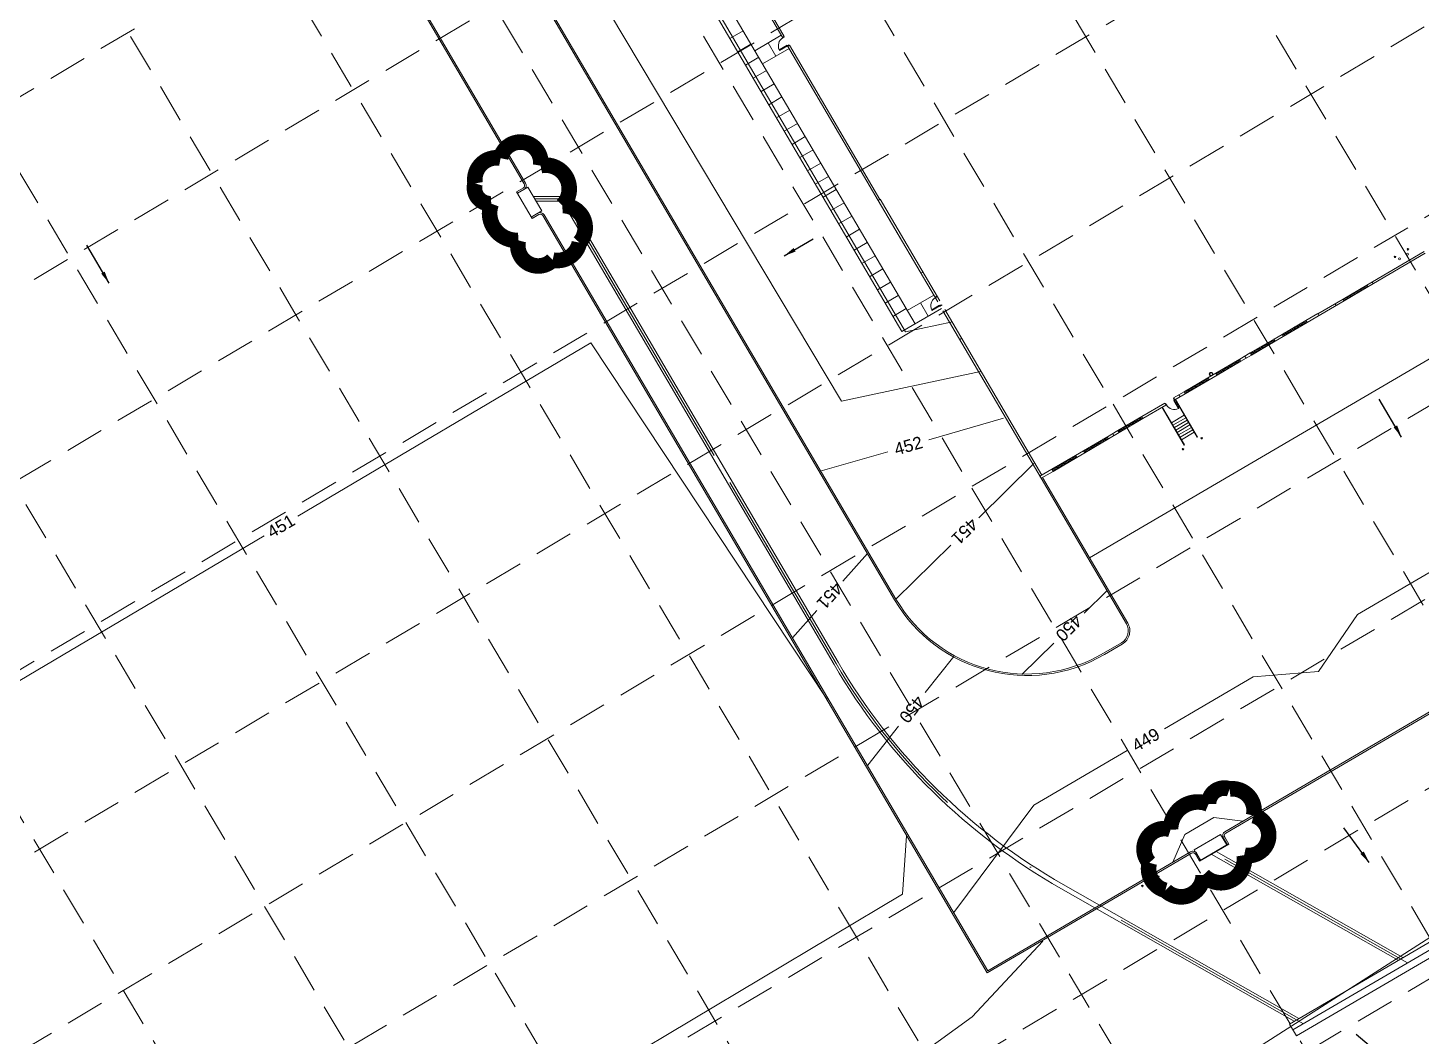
# Model space of a CAD drawing. Header units: inches. Extents: x 2527773 to 2531821, y 6906669 to 6910268.
# Drawn here: x 2528716.8 to 2529171, y 6908017.5 to 6908346.2 of the extents above; entities that cross this region are included whole.
import ezdxf
from ezdxf.enums import TextEntityAlignment as Align

# ---------------------------------------------------------------- set-up
doc = ezdxf.new("R2010")
doc.units = ezdxf.units.IN
doc.header["$MEASUREMENT"] = 0
doc.linetypes.add('DGN Style 4', pattern=[136.94762232310495, 68.4310417604522, -34.2155208802261, 0.08553880220056526, -34.2155208802261])
doc.linetypes.add('HIDDEN', pattern=[0.009525, 0.006350000000000001, -0.003175])
for name, color, linetype, lineweight in [('906-BP-01$0$P-FIXT', 251, 'Continuous', 0), ('A-BOLLARD', 251, 'Continuous', 0), ('CE-GRADE-25128 - CE-GRAD-CONT-MAJR-LABL-STD1', 1, 'Continuous', 30), ('CE-GRADE-25128 - CE-GRAD-CONT-MAJR-LINE', 1, 'Continuous', 80), ('CE-GRADE-25128 - CE-GRAD-CONT-MINR-LABL-STD1', 40, 'Continuous', 30), ('CE-GRADE-25128 - CE-GRAD-CONT-MINR-LINE', 40, 'Continuous', 53), ('CE-GRADE-25128 - CE-GRAD-FLOW', 40, 'Continuous', 30), ('CE-PUTIL-25128 - CE-UTIL-STRM-INLT', 251, 'Continuous', 13), ('CE-PUTIL-25128 - CE-UTIL-STRM-RCP-CL3-48IN', 251, 'DGN Style 4', 13), ('CE-PUTIL-25128 - CE-UTIL-STRM-WALL', 251, 'Continuous', 13), ('CE-SITE-25128 - 906-BP-01$0$A-BOLLARD', 251, 'Continuous', 0), ('CE-SITE-25128 - 906-BP-01$0$A-DOOR', 251, 'Continuous', 0), ('CE-SITE-25128 - 906-BP-01$0$A-FLOR-STRS', 251, 'Continuous', 0), ('CE-SITE-25128 - 906-BP-01$0$A-KNOCKOUT-PANELS', 251, 'Continuous', 0), ('CE-SITE-25128 - 906-BP-01$0$A-WALL-SHELL', 251, 'Continuous', 0), ('CE-SITE-25128 - 906-BP-01$0$P-FIXT', 251, 'Continuous', 0), ('CE-SITE-25128 - A-BOLLARD', 251, 'Continuous', 0), ('CE-SITE-25128 - a-paving', 251, 'Continuous', 0), ('CE-SITE-25128 - a-sidewalks', 251, 'Continuous', 0)]:
    doc.layers.add(name, color=color, linetype=linetype, lineweight=lineweight)
doc.layers.add('GRID', color=254, linetype='HIDDEN')
doc.layers.add('LEGEND', color=7, linetype='Continuous')
doc.styles.add('SC Dimension Text', font='Font 001.shx', dxfattribs={"height": 0.01})
doc.styles.get("Standard").update_dxf_attribs({"font": 'ARIAL.TTF'})
doc.styles.add('Style-Halff Sans', font='')
doc.styles.get('Style-Halff Sans').set_extended_font_data('Halff Sans')
doc.dimstyles.get("Standard").update_dxf_attribs({"dimtxt": 0.18, "dimasz": 0.18, "dimexe": 0.18, "dimexo": 0.0625, "dimgap": 0.09, "dimtad": 0, "dimtih": 1, "dimtoh": 1, "dimdec": 4, "dimzin": 0, "dimdsep": 46, "dimtxsty": 'SC Dimension Text', "dimcen": 0.09, "dimadec": 0, "dimazin": 0, "dimtfac": 1, "dimtdec": 4, "dimtofl": 0, "dimtmove": 0, "dimatfit": 3, "dimfxl": 0, "dimtolj": 1, "dimtzin": 0, "dimarcsym": 0})

# ---------------------------------------------------------------- blocks, each defined once
blk = doc.blocks.new('906-BP-01$0$A$C3CD811FF_1')
at = {"layer": 'CE-SITE-25128 - 906-BP-01$0$A-BOLLARD', "ltscale": 0.2734027777777777}
for centre in [(2.727860888233408, -3.77416245220229), (0.865327958134003, -4.866073954384774)]:
    blk.add_circle(centre, 0.0762001524003048, dxfattribs=at)
at = {"layer": 'CE-SITE-25128 - 906-BP-01$0$A-FLOR-STRS', "ltscale": 0.2734027777777777}
for p, q in [((0.1205168367596343, 0.07065309747122228), (2.310762850684114, -3.665368838934228)), ((-1.216124442522414, -0.7129539807792753), (0.9741215712856501, -4.448975917184725)), ((-1.164740371750668, -0.8006025892682374), (-1.131872143479995, -0.781333563150838)), ((-1.131872143479995, -0.781333563150838), (1.006989799556322, -4.429706890601665)), ((0.1390326792607084, -0.0362645376008004), (0.1719009075313807, -0.01699551101773977)), ((0.1390326792607084, -0.0362645376008004), (2.277894622413442, -3.684637865517288)), ((0.9932928548660129, -1.493422653526068), (-0.2776119681075215, -2.238491679076105)), ((1.134599049109966, -1.734456326812506), (-0.1363057736307383, -2.479525351896882)), ((1.275905243703164, -1.975489999866113), (0.005000420729629695, -2.720559025416151)), ((1.417211438179947, -2.216523673618212), (0.146306615206413, -2.961592698702589)), ((1.558517632540315, -2.457557347137481), (0.2876128095667809, -3.202626372221857)), ((1.699823827017099, -2.698591019958258), (0.4289190040435642, -3.443660045508295)), ((1.841130021377467, -2.939624693477526), (0.5702251986367628, -3.684693718329072)), ((1.98243621585425, -3.180658366763964), (0.7115313928807154, -3.925727391848341)), ((2.310762850684114, -3.665368838934228), (2.277894622413442, -3.684637865517288)), ((0.9741215712856501, -4.448975917184725), (1.006989799556322, -4.429706890601665))]:
    blk.add_line(p, q, dxfattribs=at)

msp = doc.modelspace()

# ---------------------------------------------------------------- hatches: boundary and pattern name
at = {"layer": 'CE-SITE-25128 - 906-BP-01$0$A-KNOCKOUT-PANELS', "lineweight": 0, "ltscale": 0.2734027777777777}
h = msp.add_hatch(dxfattribs=at)
h.set_pattern_fill('ANSI31', color=256, style=0)
h.set_pattern_definition([(345.381, (98.47146565268908, 58.42931893983165), (-0.06572662731533775, -0.2519858145601225), [])])
h.paths.add_polyline_path([(2529145.918499068, 6908257.258891826), (2529153.682631929, 6908261.810621269), (2529153.377076017, 6908262.331824632), (2529145.612943157, 6908257.780095189)], flags=16)
h = msp.add_hatch(dxfattribs=at)
h.set_pattern_fill('ANSI31', color=256, style=0)
h.set_pattern_definition([(165.381, (86.69948127130097, 50.82764518192597), (0.06572662731533782, 0.2519858145601225), [])])
h.paths.add_polyline_path([(2529133.840958775, 6908250.178421431), (2529126.076825915, 6908245.626691988), (2529125.686979197, 6908246.291674771), (2529133.451112058, 6908250.843404213)], flags=16)
h = msp.add_hatch(dxfattribs=at)
h.set_pattern_fill('ANSI31', color=256, style=0)
h.set_pattern_definition([(165.381, (76.34730412412765, 44.75867259065922), (0.06572662731533782, 0.2519858145601225), [])])
h.paths.add_polyline_path([(2529123.488781628, 6908244.109448841), (2529115.724648768, 6908239.557719397), (2529115.334802051, 6908240.222702179), (2529123.098934911, 6908244.774431623)], flags=16)
h = msp.add_hatch(dxfattribs=at)
h.set_pattern_fill('ANSI31', color=256, style=0)
h.set_pattern_definition([(165.381, (65.13244679708494, 38.18395301571727), (0.06572662731533782, 0.2519858145601225), [])])
h.paths.add_polyline_path([(2529112.273924301, 6908237.534729265), (2529104.509791441, 6908232.982999821), (2529104.119944723, 6908233.647982604), (2529111.884077584, 6908238.199712047)], flags=16)
h = msp.add_hatch(dxfattribs=at)
h.set_pattern_fill('ANSI31', color=256, style=0)
h.set_pattern_definition([(165.381, (54.78026959323791, 32.11498039122606), (0.06572662731533782, 0.2519858145601225), [])])
h.paths.add_polyline_path([(2529101.921747097, 6908231.465756641), (2529094.157614237, 6908226.914027197), (2529093.76776752, 6908227.579009979), (2529101.53190038, 6908232.130739423)], flags=16)
h = msp.add_hatch(dxfattribs=at)
h.set_pattern_fill('ANSI31', color=256, style=0)
h.set_pattern_definition([(165.381, (33.21323440717942, 19.47128670624822), (0.06572662731533782, 0.2519858145601225), [])])
h.paths.add_polyline_path([(2529080.354711911, 6908218.822062956), (2529072.590579051, 6908214.270333512), (2529072.200732334, 6908214.935316295), (2529079.964865194, 6908219.487045737)], flags=16)
h = msp.add_hatch(dxfattribs=at)
h.set_pattern_fill('ANSI31', color=256, style=0)
h.set_pattern_definition([(165.381, (21.9983753505297, 12.89656721877363), (0.06572662731533782, 0.2519858145601225), [])])
h.paths.add_polyline_path([(2529069.139852855, 6908212.247343469), (2529061.375719994, 6908207.695614024), (2529060.985873277, 6908208.360596808), (2529068.750006137, 6908212.91232625)], flags=16)
h = msp.add_hatch(dxfattribs=at)
h.set_pattern_fill('ANSI31', color=256, style=0)
h.set_pattern_definition([(165.381, (11.64619772286794, 6.827595447102566), (0.06572662731533782, 0.2519858145601225), [])])
h.paths.add_polyline_path([(2529058.787675227, 6908206.178371697), (2529051.023542367, 6908201.626642253), (2529050.633695649, 6908202.291625035), (2529058.39782851, 6908206.843354478)], flags=16)

# ---------------------------------------------------------------- linework, layer by layer
at = {"layer": '906-BP-01$0$P-FIXT', "lineweight": 0, "ltscale": 0.2734027777777777}
msp.add_circle((2529102.577302419, 6908233.313443254), 0.4166666666666665, dxfattribs=at)
at = {"layer": 'A-BOLLARD', "lineweight": 0, "ltscale": 0.2734027777777777}
msp.add_circle((2529085.339432265, 6908069.478123486), 0.25, dxfattribs=at)
at = {"layer": 'CE-GRADE-25128 - CE-GRAD-CONT-MAJR-LINE', "color": 35, "linetype": 'Continuous', "lineweight": 0}
for p, q in [((2529503.871762319, 6908431.894236884), (2529062.937117453, 6908173.395929113)), ((2529068.669125935, 6908162.811696009), (2529061.193085002, 6908155.431434182)), ((2529051.258180395, 6908145.623810352), (2529040.874330269, 6908135.372992654)), ((2529018.716714298, 6908141.24307837), (2529009.374325682, 6908129.489129867)), ((2529000.687851248, 6908118.560407314), (2528990.601357738, 6908105.870277396))]:
    msp.add_line(p, q, dxfattribs=at)
at = {"layer": 'CE-GRADE-25128 - CE-GRAD-CONT-MAJR-LINE', "color": 35, "linetype": 'Continuous', "lineweight": 0, "flags": 128}
msp.add_lwpolyline([(2529003.282891131, 6908082.830788171), (2529001.994413202, 6908063.781717497), (2528910.186390545, 6908008.943708642)], dxfattribs=at)
at = {"layer": 'CE-GRADE-25128 - CE-GRAD-CONT-MINR-LINE', "color": 35, "linetype": 'Continuous', "lineweight": 0}
for p, q in [((2529010.554850501, 6908211.930653919), (2529034.850687426, 6908218.984738496)), ((2528975.135885712, 6908201.647066075), (2528997.153988726, 6908208.039830456)), ((2529397.296979696, 6908192.738098222), (2529001.010024631, 6907939.01095953)), ((2528990.574514637, 6908174.83585509), (2528982.473030792, 6908165.768631802)), ((2528973.994226823, 6908156.279109847), (2528966.053696164, 6908147.39202621)), ((2529047.748862159, 6908048.384078428), (2529024.641412473, 6908023.727796216)), ((2529024.641412473, 6908023.727796216), (2528936.445953763, 6907960.040733083))]:
    msp.add_line(p, q, dxfattribs=at)
at = {"layer": 'CE-GRADE-25128 - CE-GRAD-CONT-MINR-LINE', "color": 35, "linetype": 'Continuous', "lineweight": 0, "flags": 128}
for points in [[(2529018.290311514, 6908250.405195501), (2529002.922990314, 6908247.094873762), (2528799.663437813, 6908593.805764779), (2528808.812787897, 6908603.539385791)], [(2528851.116085498, 6908443.838749372), (2528982.019270424, 6908224.508040447), (2529027.33371788, 6908234.136070947)], [(2528804.772952488, 6908187.027323722), (2528900.376876524, 6908243.495797401), (2528977.413713255, 6908127.189160134)], [(2529087.336384657, 6908117.691782402), (2529116.228827605, 6908134.630336054), (2529137.543348495, 6908136.326024521), (2529150.333149688, 6908154.978523991), (2529220.640978261, 6908196.020309338), (2529241.778269084, 6908198.320305248), (2529254.109209576, 6908215.641475773), (2529297.038229779, 6908240.707157703)], [(2529026.786024502, 6908186.48852801), (2529044.814535976, 6908204.178289903)], [(2528672.709960488, 6908109.024295468), (2528793.815895096, 6908180.555535946)], [(2528999.787843901, 6908159.997634011), (2529017.70272818, 6908177.575903727)], [(2529018.73285625, 6908057.81926265), (2529044.812365506, 6908092.761547836), (2529075.182632396, 6908110.566494135)], [(2529112.897819444, 6908087.604626366), (2529103.509486114, 6908088.724651244), (2529094.023553747, 6908083.163405535), (2529090.116643286, 6908074.248878798)]]:
    msp.add_lwpolyline(points, dxfattribs=at)
at = {"layer": 'CE-PUTIL-25128 - CE-UTIL-STRM-INLT', "color": 5, "lineweight": 0}
for p, q in [((2528879.820228883, 6908294.335850499), (2528876.369525764, 6908292.312821095)), ((2528876.369525764, 6908292.312821095), (2528880.921341924, 6908284.548739072)), ((2528884.372045046, 6908286.571768479), (2528879.820228883, 6908294.335850499)), ((2528880.921341924, 6908284.548739072), (2528884.372045046, 6908286.571768479))]:
    msp.add_line(p, q, dxfattribs=at)
at = {"layer": 'CE-PUTIL-25128 - CE-UTIL-STRM-INLT', "color": 5}
for p, q in [((2529097.012841223, 6908078.211144148), (2529105.639826468, 6908083.268329685)), ((2529105.639826468, 6908083.268329685), (2529107.662700682, 6908079.817535586)), ((2529099.035715439, 6908074.760350049), (2529097.012841223, 6908078.211144148)), ((2529107.662700681, 6908079.817535586), (2529099.03571544, 6908074.760350049))]:
    msp.add_line(p, q, dxfattribs=at)
at = {"layer": 'CE-PUTIL-25128 - CE-UTIL-STRM-RCP-CL3-48IN', "color": 5, "lineweight": 0}
for p, q in [((2529536.113547354, 6908257.980063255), (2529129.251674192, 6908019.475426723)), ((2529166.563365924, 6908041.347742767), (2529103.349208061, 6908077.288942817))]:
    msp.add_line(p, q, dxfattribs=at)
at = {"layer": 'CE-PUTIL-25128 - CE-UTIL-STRM-RCP-CL3-48IN', "color": 5, "lineweight": 0, "flags": 128}
msp.add_lwpolyline([(2528980.271487711, 6908138.982716703), (2528891.408540197, 6908290.557206634), (2528891.438251758, 6908290.506527304), (2528882.096136964, 6908290.453809489)], dxfattribs=at)
msp.add_lwpolyline([(2529132.702468291, 6908021.498300939), (2529053.954731473, 6908066.271311576, -0.131641059482492), (2528980.271487711, 6908138.982716703), (2528891.408540197, 6908290.557206634)], format="xyb", dxfattribs=at)
at = {"layer": 'CE-PUTIL-25128 - CE-UTIL-STRM-WALL', "color": 5, "lineweight": 0}
for p, q in [((2528891.865137341, 6908291.261308518), (2528881.684672945, 6908291.193496732)), ((2528891.865137341, 6908291.261308517), (2528980.918983407, 6908139.361200859)), ((2528891.009122381, 6908289.755573353), (2528882.55000756, 6908289.699227426)), ((2528891.009122382, 6908289.755573354), (2528979.625336898, 6908138.601938572)), ((2529165.051939761, 6908043.069831889), (2529104.228811938, 6908077.651581904)), ((2529163.557702084, 6908042.19390166), (2529102.602089222, 6908076.850977702)), ((2529128.113807447, 6908021.416498404), (2529209.665781996, 6908069.222708155)), ((2529129.69680445, 6908022.344459832), (2529053.582871318, 6908065.619988441)), ((2529131.191042125, 6908023.22039006), (2529054.324878837, 6908066.923608538)), ((2529130.389540939, 6908017.534355043), (2529211.941515487, 6908065.340564794)), ((2529128.113807447, 6908021.416498404), (2529130.389540939, 6908017.534355043))]:
    msp.add_line(p, q, dxfattribs=at)
for radius, start, end in [(200.75, 210.3821230168916, 240.3786805410062), (199.25, 210.381917899799, 240.3788821439174)]:
    msp.add_arc((2529152.806643724, 6908240.13418698), radius, start, end, dxfattribs=at)
at = {"layer": 'CE-SITE-25128 - 906-BP-01$0$A-BOLLARD', "lineweight": 0, "ltscale": 0.2734027777777777}
for p, q in [((2529101.973642472, 6908233.335214302), (2529102.28926386, 6908233.806073487)), ((2529101.973642472, 6908233.335214302), (2529102.381025651, 6908232.640318622)), ((2529101.985670337, 6908233.335294286), (2529102.298319392, 6908233.800925257)), ((2529101.985670337, 6908233.335294286), (2529102.395280121, 6908232.636600563)), ((2529102.246231677, 6908232.561295542), (2529102.381025651, 6908232.640318622)), ((2529102.246231677, 6908232.561295542), (2529102.251499883, 6908232.552309276)), ((2529102.251499883, 6908232.552309276), (2529102.395280121, 6908232.636600563)), ((2529102.85429643, 6908233.85149843), (2529102.28926386, 6908233.806073487)), ((2529102.848351766, 6908233.841042002), (2529102.289333127, 6908233.795657051)), ((2529102.848351766, 6908233.841042002), (2529103.25796155, 6908233.142348279)), ((2529102.85429643, 6908233.85149843), (2529103.261679609, 6908233.15660275)), ((2529103.25796155, 6908233.142348279), (2529103.401741788, 6908233.226639566)), ((2529103.261679609, 6908233.15660275), (2529103.396473583, 6908233.23562583)), ((2529103.396473583, 6908233.23562583), (2529103.401741788, 6908233.226639566))]:
    msp.add_line(p, q, dxfattribs=at)
for centre in [(2529166.7550985, 6908274.041146602), (2529162.505642958, 6908271.549899703)]:
    msp.add_circle(centre, 0.25, dxfattribs=at)
at = {"layer": 'CE-SITE-25128 - 906-BP-01$0$A-DOOR', "lineweight": 0, "ltscale": 0.2734027777777777}
for p, q in [((2529133.535402383, 6908250.699625615), (2529133.451111097, 6908250.843405853)), ((2529125.686978237, 6908246.291676409), (2529125.771269523, 6908246.147896171)), ((2529123.183225236, 6908244.630653023), (2529123.09893395, 6908244.774433263)), ((2529111.884076623, 6908238.199713686), (2529111.968367909, 6908238.055933448)), ((2529115.334801089, 6908240.222703818), (2529115.419092375, 6908240.078923579)), ((2529101.531899476, 6908232.130741095), (2529101.616190762, 6908231.986960857)), ((2529104.204235048, 6908233.504204006), (2529104.119943763, 6908233.647984244)), ((2529093.852057902, 6908227.435231414), (2529093.767766615, 6908227.579011652)), ((2529087.577882723, 6908223.636243371), (2529087.721662961, 6908223.720534657)), ((2529087.830756581, 6908223.204902656), (2529087.577882723, 6908223.636243371)), ((2529087.974536819, 6908223.289193942), (2529087.721662961, 6908223.720534657)), ((2529087.830756581, 6908223.204902656), (2529087.974536819, 6908223.289193942)), ((2529090.453487486, 6908225.322069091), (2529090.309707248, 6908225.237777805)), ((2529090.562581106, 6908224.806437091), (2529090.309707248, 6908225.237777805)), ((2529090.706888098, 6908224.891037186), (2529090.418800868, 6908224.722145805)), ((2529090.706361344, 6908224.890728377), (2529090.453487486, 6908225.322069091)), ((2529090.706361344, 6908224.890728377), (2529090.562581106, 6908224.806437091)), ((2529068.750005176, 6908212.91232789), (2529068.834296462, 6908212.768547651)), ((2529058.397828029, 6908206.8433553), (2529058.482119315, 6908206.69957506)), ((2529061.070163602, 6908208.216818207), (2529060.985872316, 6908208.360598445)), ((2529050.717986455, 6908202.147845617), (2529050.633695169, 6908202.291625855))]:
    msp.add_line(p, q, dxfattribs=at)
at = {"layer": 'CE-SITE-25128 - 906-BP-01$0$A-DOOR', "lineweight": 0, "ltscale": 0.2734027777777777, "flags": 128}
for points in [[(2528963.365824185, 6908343.240108036), (2528962.934483471, 6908342.987234177), (2528962.850192185, 6908343.131014415), (2528963.281532899, 6908343.383888273)], [(2528964.451726619, 6908340.399189891), (2528961.863682332, 6908338.881946743), (2528961.779391046, 6908339.025726981), (2528964.367435333, 6908340.542970128)], [(2528964.967358619, 6908340.50828351), (2528964.536017905, 6908340.255409652), (2528964.451726619, 6908340.399189891), (2528964.883067334, 6908340.65206375)], [(2529014.141453553, 6908255.640712595), (2529011.553409266, 6908254.123469446), (2529011.46911798, 6908254.267249684), (2529014.057162267, 6908255.784492832)], [(2529013.055551119, 6908258.481630739), (2529012.624210405, 6908258.22875688), (2529012.539919119, 6908258.372537118), (2529012.971259833, 6908258.625410978)], [(2529014.657085553, 6908255.749806213), (2529014.225744839, 6908255.496932355), (2529014.141453553, 6908255.640712595), (2529014.572794267, 6908255.893586452)], [(2529090.562581106, 6908224.806437091), (2529092.079824254, 6908222.218392804), (2529091.936044016, 6908222.134101518), (2529090.418800868, 6908224.722145805)]]:
    msp.add_lwpolyline(points, close=True, dxfattribs=at)
at = {"layer": 'CE-SITE-25128 - 906-BP-01$0$A-DOOR', "lineweight": 0, "ltscale": 0.2734027777777777}
for centre, radius, start, end in [((2528964.459262487, 6908340.393486627), 3.008733520327621, 120.449872294949, 207.0389736200965), ((2529014.148989421, 6908255.635009331), 3.008733520327621, 120.449872294949, 207.0389736200965), ((2529090.568284368, 6908224.813972958), 3.00873352032762, 210.4498722957827, 297.0389736200995)]:
    msp.add_arc(centre, radius, start, end, dxfattribs=at)
at = {"layer": 'CE-SITE-25128 - 906-BP-01$0$A-KNOCKOUT-PANELS', "lineweight": 0, "ltscale": 0.2734027777777777, "flags": 128}
for points in [[(2529145.918499068, 6908257.258891826), (2529153.682631929, 6908261.810621269), (2529153.377076017, 6908262.331824632), (2529145.612943157, 6908257.780095189)], [(2529126.076825915, 6908245.626691988), (2529133.840958775, 6908250.178421431), (2529133.451112058, 6908250.843404213), (2529125.686979197, 6908246.291674771)], [(2529115.724648768, 6908239.557719397), (2529123.488781628, 6908244.109448841), (2529123.098934911, 6908244.774431623), (2529115.334802051, 6908240.222702179)], [(2529104.509791441, 6908232.982999821), (2529112.273924301, 6908237.534729265), (2529111.884077584, 6908238.199712047), (2529104.119944723, 6908233.647982604)], [(2529094.157614237, 6908226.914027197), (2529101.921747097, 6908231.465756641), (2529101.53190038, 6908232.130739423), (2529093.76776752, 6908227.579009979)], [(2529072.590579051, 6908214.270333512), (2529080.354711911, 6908218.822062956), (2529079.964865194, 6908219.487045737), (2529072.200732334, 6908214.935316295)], [(2529061.375719994, 6908207.695614024), (2529069.139852855, 6908212.247343469), (2529068.750006137, 6908212.91232625), (2529060.985873277, 6908208.360596808)], [(2529051.023542367, 6908201.626642253), (2529058.787675227, 6908206.178371697), (2529058.39782851, 6908206.843354478), (2529050.633695649, 6908202.291625035)]]:
    msp.add_lwpolyline(points, close=True, dxfattribs=at)
at = {"layer": 'CE-SITE-25128 - 906-BP-01$0$A-WALL-SHELL', "lineweight": 0, "ltscale": 0.2734027777777777}
for p, q in [((2528962.93448374, 6908342.987234335), (2528913.876955206, 6908426.667332889)), ((2528963.371395876, 6908343.436570521), (2528914.482450008, 6908426.829108654)), ((2528962.850192185, 6908343.131014415), (2528963.371395548, 6908343.436570327)), ((2528994.037968096, 6908289.93232688), (2528964.45172689, 6908340.39919005)), ((2528964.536017905, 6908340.255409652), (2528965.057221268, 6908340.560965564)), ((2528994.559171459, 6908290.237882791), (2528965.057221391, 6908340.560966106)), ((2529013.424963783, 6908256.862871524), (2528994.037967399, 6908289.932327416)), ((2528994.702951413, 6908290.322173909), (2528994.037968049, 6908289.932326851)), ((2528994.037968049, 6908289.932326851), (2529001.624183118, 6908276.992105983)), ((2529014.089947393, 6908257.252718727), (2528994.702951413, 6908290.322173909)), ((2529172.067981185, 6908273.289381363), (2529153.377076978, 6908262.331822993)), ((2529172.373537097, 6908272.768178), (2529153.68263337, 6908261.810618811)), ((2529008.611013575, 6908266.598434599), (2529007.946029974, 6908266.208587401)), ((2529153.377076498, 6908262.331823815), (2529153.682632409, 6908261.81062045)), ((2529155.102439212, 6908263.343318059), (2529155.407995123, 6908262.822114696)), ((2529012.539919119, 6908258.372537118), (2529013.20490272, 6908258.762384317)), ((2529014.225744839, 6908255.496932355), (2529014.89072844, 6908255.886779553)), ((2529145.918499942, 6908257.258890135), (2529133.840958775, 6908250.178421431)), ((2529145.612944118, 6908257.780093551), (2529137.417469919, 6908252.975489884)), ((2529143.02489935, 6908256.262851222), (2529143.330455262, 6908255.741647859)), ((2529145.612943637, 6908257.780094369), (2529145.918499549, 6908257.258891007)), ((2529047.141477885, 6908199.350776616), (2529015.110789499, 6908253.987266758)), ((2529047.416614317, 6908200.405607433), (2529015.775773111, 6908254.377113963)), ((2529137.333178632, 6908253.119270122), (2529133.451111578, 6908250.843405033)), ((2529133.451111578, 6908250.843405033), (2529133.840958295, 6908250.178422251)), ((2529137.333178632, 6908253.119270122), (2529137.72302583, 6908252.454286519)), ((2529137.333178632, 6908253.119270122), (2529137.417469919, 6908252.975489884)), ((2529125.686978717, 6908246.291675589), (2529123.098934431, 6908244.774432442)), ((2529126.076825915, 6908245.626691988), (2529123.488781628, 6908244.109448841)), ((2529125.686978717, 6908246.291675589), (2529126.076825434, 6908245.626692808)), ((2529021.25470645, 6908245.031398862), (2529020.589722848, 6908244.641551665)), ((2529123.098934431, 6908244.774432442), (2529123.488781148, 6908244.109449659)), ((2529115.33480157, 6908240.222702999), (2529111.884077103, 6908238.199712866)), ((2529111.884077103, 6908238.199712866), (2529112.273923821, 6908237.534730086)), ((2529115.724648768, 6908239.557719397), (2529112.273924301, 6908237.534729265)), ((2529113.609439337, 6908239.211207933), (2529113.999286535, 6908238.546224331)), ((2529115.33480157, 6908240.222702999), (2529115.724648288, 6908239.557720217)), ((2529101.531899957, 6908232.130740276), (2529104.119944243, 6908233.647983423)), ((2529101.531899957, 6908232.130740276), (2529101.921746674, 6908231.465757494)), ((2529104.509791441, 6908232.982999821), (2529101.921747154, 6908231.465756674)), ((2529104.119944243, 6908233.647983423), (2529104.50979096, 6908232.983000641)), ((2529093.767767096, 6908227.579010831), (2529090.316514627, 6908225.555711159)), ((2529093.767767096, 6908227.579010831), (2529094.157613813, 6908226.91402805)), ((2529079.964864234, 6908219.487047377), (2529087.440909863, 6908223.869885439)), ((2529080.354710951, 6908218.822064595), (2529087.830757061, 6908223.204901838)), ((2529087.830757061, 6908223.204901838), (2529087.440909863, 6908223.86988544)), ((2529090.706361344, 6908224.890728377), (2529090.316514627, 6908225.555711159)), ((2529094.157614237, 6908226.914027197), (2529090.706888098, 6908224.891037186)), ((2529092.042403614, 6908226.567515034), (2529092.432250811, 6908225.902531433)), ((2529079.964864234, 6908219.487047377), (2529080.354710951, 6908218.822064595)), ((2529072.200731373, 6908214.935317934), (2529068.750005657, 6908212.912327069)), ((2529072.59057857, 6908214.270334332), (2529069.139852855, 6908212.247343469)), ((2529070.47536789, 6908213.923822135), (2529070.865215088, 6908213.258838534)), ((2529072.200731373, 6908214.935317934), (2529072.59057809, 6908214.270335152)), ((2529068.750005657, 6908212.912327069), (2529069.139852374, 6908212.247344287)), ((2529060.985872797, 6908208.360597627), (2529058.39782851, 6908206.843354478)), ((2529058.39782851, 6908206.843354478), (2529058.787675227, 6908206.178371697)), ((2529061.375719994, 6908207.695614024), (2529058.787675708, 6908206.178370877)), ((2529060.985872797, 6908208.360597627), (2529061.375719514, 6908207.695614845)), ((2529050.633695649, 6908202.291625035), (2529046.751628595, 6908200.015759948)), ((2529046.751628595, 6908200.015759948), (2529047.141475792, 6908199.350776346)), ((2529051.023542847, 6908201.626641434), (2529047.141475792, 6908199.350776346)), ((2529050.633695649, 6908202.291625035), (2529051.023542367, 6908201.626642253))]:
    msp.add_line(p, q, dxfattribs=at)
at = {"layer": 'CE-SITE-25128 - 906-BP-01$0$P-FIXT', "lineweight": 0, "ltscale": 0.2734027777777777}
for centre in [(2529166.602692418, 6908272.406229803), (2529164.006709615, 6908270.884332693)]:
    msp.add_circle(centre, 0.3333333338014198, dxfattribs=at)
at = {"layer": 'CE-SITE-25128 - A-BOLLARD', "lineweight": 0, "ltscale": 0.2734027777777777}
msp.add_circle((2529080.163321327, 6908066.443675337), 0.25, dxfattribs=at)
at = {"layer": 'CE-SITE-25128 - a-paving', "lineweight": 0, "ltscale": 0.2734027777777777}
for p, q in [((2528999.356594154, 6908159.744605048), (2528721.019346906, 6908634.12851236)), ((2528999.7878439, 6908159.997634012), (2528721.450596654, 6908634.381541322)), ((2528878.618816731, 6908295.370180842), (2528783.375611932, 6908457.697874956)), ((2528783.899290501, 6908457.793372933), (2528879.050159757, 6908295.623050757)), ((2528878.261870509, 6908294.001754959), (2528876.116662285, 6908292.744156878)), ((2528883.323085605, 6908285.377133803), (2528881.174215009, 6908284.11738689)), ((2529029.569756135, 6908038.097045511), (2528884.691082325, 6908285.020918929)), ((2529029.748041735, 6908038.781213793), (2528885.122294663, 6908285.274011676)), ((2529047.141477528, 6908199.350777365), (2529074.948717204, 6908151.91845389)), ((2529047.572818242, 6908199.603651223), (2529075.380057919, 6908152.171327748)), ((2529067.516848411, 6908142.343461839), (2529073.342515504, 6908145.760522744)), ((2529067.768954678, 6908141.913429776), (2529073.595389362, 6908145.329182027)), ((2529107.09602501, 6908084.122454404), (2529199.255436557, 6908138.149385629)), ((2529199.492368163, 6908137.708829901), (2529107.348894925, 6908083.691111378)), ((2529106.560662773, 6908082.069718184), (2529107.891885566, 6908079.798930382)), ((2529106.992005799, 6908082.3225881), (2529108.323229551, 6908080.051798662)), ((2529029.750853092, 6908038.780126218), (2529095.881097666, 6908077.547888679)), ((2529029.572538056, 6908038.096008143), (2529096.133954591, 6908077.116538038)), ((2529097.502377202, 6908076.759589898), (2529098.83359328, 6908074.488813548)), ((2529097.933720227, 6908077.012459813), (2529099.264937264, 6908074.741681827))]:
    msp.add_line(p, q, dxfattribs=at)
at = {"layer": 'CE-SITE-25128 - a-paving', "color": 5, "lineweight": 0, "ltscale": 0.2734027777777777}
for p, q in [((2528876.116652694, 6908292.744173238), (2528881.174215009, 6908284.11738689)), ((2528878.514740424, 6908293.570411935), (2528876.369530564, 6908292.312812893)), ((2528883.07021569, 6908285.80847683), (2528880.921346731, 6908284.548730874)), ((2529098.83357692, 6908074.488803957), (2529108.323229551, 6908080.051798662))]:
    msp.add_line(p, q, dxfattribs=at)
at = {"layer": 'CE-SITE-25128 - a-paving', "lineweight": 0, "ltscale": 0.2734027777777777}
for centre, radius, start, end in [((2528877.75613068, 6908294.864441013), 0.9999999999999999, 300.3804762340471, 30.38047623988348), ((2528877.756130679, 6908294.864441013), 1.5, 300.3804762340472, 30.38047623988354), ((2528883.828825435, 6908284.514447751), 1.5, 30.38047623988354, 120.3804762332134), ((2528883.828825434, 6908284.514447751), 0.9999999999999999, 30.38047623988348, 120.3804762332134), ((2529042.48156888, 6908185.04750122), 49.99999999999998, 210.4016048908829, 300.3809999999999), ((2529042.483260749, 6908185.049737985), 49.50259117867702, 210.4028468405036, 300.3780017470506), ((2529071.066650781, 6908149.642589172), 4.499999991800469, 300.381, 30.38100000174053), ((2529071.066650781, 6908149.642589172), 4.999999990889409, 300.381, 30.38100000174053), ((2529107.854766626, 6908082.82839093), 1.50009636891451, 120.3841570049634, 210.3811076956623), ((2529107.854766628, 6908082.82839093), 1.000096370727751, 120.3859973114318, 210.3814233812508), ((2529096.639691149, 6908076.253850069), 1.5, 30.38047623404719, 120.3804762398835), ((2529096.639691149, 6908076.253850069), 0.9999999999999999, 30.38047623404714, 120.3804762398835)]:
    msp.add_arc(centre, radius, start, end, dxfattribs=at)
at = {"layer": 'CE-SITE-25128 - a-sidewalks', "lineweight": 0, "ltscale": 0.2734027777777777}
for p, q in [((2529001.707046928, 6908247.191704272), (2528799.4079796, 6908592.264243355)), ((2529006.020421246, 6908249.720498847), (2528803.721353919, 6908594.793037928)), ((2528950.008811988, 6908345.262551907), (2528945.695404843, 6908342.733813327)), ((2528952.537550568, 6908340.949144763), (2528948.224143423, 6908338.420406183)), ((2528962.428737589, 6908343.84991292), (2528953.802514375, 6908338.792631811)), ((2528958.115888693, 6908341.321426384), (2528960.644683266, 6908337.008052066)), ((2528955.066289147, 6908336.635737619), (2528950.752882002, 6908334.106999039)), ((2528964.957476169, 6908339.536505774), (2528956.331308948, 6908334.479257492)), ((2528957.595027727, 6908332.322330473), (2528953.281620583, 6908329.793591894)), ((2528960.123765826, 6908328.008924149), (2528955.810358681, 6908325.48018557)), ((2528962.652504406, 6908323.695517003), (2528958.339097261, 6908321.166778424)), ((2528965.181242986, 6908319.382109859), (2528960.867835841, 6908316.85337128)), ((2528967.709981565, 6908315.068702715), (2528963.396574421, 6908312.539964134)), ((2528970.238720145, 6908310.755295569), (2528965.925313001, 6908308.22655699)), ((2528972.767458725, 6908306.441888425), (2528968.45405158, 6908303.913149845)), ((2528975.296197305, 6908302.128481281), (2528970.98279016, 6908299.5997427)), ((2528977.824935404, 6908297.815074956), (2528973.511528259, 6908295.286336375)), ((2528980.353673983, 6908293.501667812), (2528976.040266839, 6908290.972929232)), ((2528982.882412563, 6908289.188260666), (2528978.569005418, 6908286.659522087)), ((2528985.411151143, 6908284.874853522), (2528981.097743998, 6908282.346114942)), ((2528987.939889723, 6908280.561446376), (2528983.626482578, 6908278.032707797)), ((2528990.468628302, 6908276.248039232), (2528986.155221158, 6908273.719300653)), ((2528992.997366882, 6908271.934632088), (2528988.683959737, 6908269.405893509)), ((2528995.526104981, 6908267.621225763), (2528991.212697837, 6908265.092487182)), ((2528998.054843561, 6908263.307818618), (2528993.741436416, 6908260.779080037)), ((2529012.118430059, 6908259.091494408), (2529003.492206845, 6908254.034213301)), ((2529000.58358214, 6908258.994411473), (2528996.270174996, 6908256.465672893)), ((2529003.11232072, 6908254.681004329), (2528998.798913576, 6908252.152265749)), ((2529014.647168639, 6908254.778087264), (2529001.707045492, 6908247.19170343)), ((2529007.805581163, 6908256.563007873), (2529010.334375736, 6908252.249633555))]:
    msp.add_line(p, q, dxfattribs=at)
at = {"layer": 'GRID', "color": 252, "linetype": 'HIDDEN', "lineweight": 0, "ltscale": 2000}
for p, q in [((2528150.920504251, 6907989.280451554), (2531005.606233066, 6909684.518900843)), ((2528178.263059884, 6907943.237133347), (2531032.9487887, 6909638.475582637)), ((2528205.605615518, 6907897.193815141), (2531060.291344333, 6909592.43226443)), ((2528232.948171152, 6907851.150496935), (2531087.633899967, 6909546.388946223)), ((2528260.290726786, 6907805.107178727), (2531114.9764556, 6909500.345628017)), ((2528287.633282419, 6907759.063860521), (2531142.319011234, 6909454.30230981)), ((2528314.975838053, 6907713.020542314), (2531169.661566868, 6909408.258991603)), ((2528342.318393686, 6907666.977224108), (2531197.004122502, 6909362.215673396)), ((2528369.66094932, 6907620.9339059), (2531224.346678135, 6909316.17235519)), ((2528397.003504954, 6907574.890587694), (2531251.689233769, 6909270.129036983)), ((2528724.975438207, 6909015.265508868), (2529682.085647693, 6907403.546014735)), ((2528678.93212, 6908987.922953234), (2529636.042329486, 6907376.203459102)), ((2528632.888801794, 6908960.5803976), (2529589.99901128, 6907348.860903468)), ((2528586.845483587, 6908933.237841967), (2529543.955693073, 6907321.518347834)), ((2528540.802165381, 6908905.895286334), (2529497.912374867, 6907294.1757922)), ((2528494.758847174, 6908878.5527307), (2529451.86905666, 6907266.833236567)), ((2528448.715528967, 6908851.210175066), (2529405.825738453, 6907239.490680933)), ((2528402.258678656, 6908824.213337182), (2529359.628478354, 6907212.056707805)), ((2528356.21536045, 6908796.870781548), (2529313.585160147, 6907184.714152171)), ((2528310.172042243, 6908769.528225915), (2529267.54184194, 6907157.371596538))]:
    msp.add_line(p, q, dxfattribs=at)
at = {"layer": 'LEGEND', "color": 170, "ltscale": 100, "const_width": 5.077063106980733}
for points in [[(2528876.731552308, 6908276.93515798, 0.5205670505517462), (2528876.731552308, 6908276.93515798, 0.7651954600696135), (2528887.884052403, 6908270.536899544, 0.4178788784126488), (2528896.603828619, 6908276.209067502, 0.6649002420699669), (2528891.044390569, 6908288.265028727, 0.744833174426672), (2528883.925539571, 6908301.302222288, 0.9756416855879776), (2528870.89594798, 6908303.748820232, 0.5205670505517462), (2528862.585216918, 6908295.510099218, 0.5205670505517462), (2528867.86238416, 6908288.906048898, 0.5402640007904789), (2528876.731552308, 6908276.93515798)], [(2529089.350103506, 6908084.829479937, 0.5205670505517462), (2529089.350103506, 6908084.829479937, 0.7651954600696135), (2529082.427554971, 6908073.994615324, 0.4178788784126488), (2529087.677665435, 6908065.01439669, 0.6649002420699669), (2529099.984904361, 6908069.992892695, 0.744833174426672), (2529113.346586767, 6908076.48226083, 0.9756416855879776), (2529116.411433842, 6908089.380431667, 0.5205670505517462), (2529108.578190952, 6908098.074399722, 0.5205670505517462), (2529101.730120561, 6908093.117999148, 0.5402640007904789), (2529089.350103506, 6908084.829479937)]]:
    msp.add_lwpolyline(points, format="xyb", close=True, dxfattribs=at)

# ---------------------------------------------------------------- block references
at = {"layer": 'CE-SITE-25128 - 906-BP-01$0$A-FLOR-STRS', "lineweight": 0, "ltscale": 0.2734027777777777, "xscale": 3.280833333333333, "yscale": 3.280833333333333, "zscale": 3.280833333333333}
msp.add_blockref('906-BP-01$0$A$C3CD811FF_1', (2529090.562581106, 6908224.806437091), dxfattribs=at)

# ---------------------------------------------------------------- texts
at = {"layer": 'CE-GRADE-25128 - CE-GRAD-CONT-MAJR-LABL-STD1', "color": 35, "linetype": 'Continuous', "lineweight": 0}
for rotation, p in [(224.6306172116749, (2529056.225632699, 6908150.527622268)), (231.5212760511529, (2529005.031088465, 6908124.024768592))]:
    msp.add_text('450', height=4, rotation=rotation, dxfattribs=at).set_placement(p, align=Align.MIDDLE_CENTER)
at = {"layer": 'CE-GRADE-25128 - CE-GRAD-CONT-MINR-LABL-STD1', "color": 35, "linetype": 'Continuous', "lineweight": 0}
for s, rotation, p in [('452', 16.19019476623497, (2529003.854419614, 6908209.985242187)), ('451', 30.56822981387693, (2528799.294423792, 6908183.791429834)), ('451', 224.4566271674408, (2529022.244376341, 6908182.032215868)), ('451', 228.2194937907381, (2528978.233628807, 6908161.023870825)), ('449', 30.38149378984257, (2529081.259508526, 6908114.129138269))]:
    msp.add_text(s, height=4, rotation=rotation, dxfattribs=at).set_placement(p, align=Align.MIDDLE_CENTER)

# ---------------------------------------------------------------- leaders
at = {"layer": 'CE-GRADE-25128 - CE-GRAD-FLOW', "color": 7, "linetype": 'Continuous', "lineweight": 0}
for points in [[(2528963.315446088, 6908271.847423113), (2528972.785925222, 6908277.399521709)], [(2528743.257706822, 6908262.976106051), (2528735.99508795, 6908275.364301126)], [(2529164.670965223, 6908212.824640199), (2529157.40834635, 6908225.212835273)], [(2529154.13904657, 6908074.064776099), (2529145.885118529, 6908085.374740932)], [(2529159.714680094, 6908009.615859088), (2529149.885835823, 6908017.974074022)]]:
    msp.add_leader(points, dimstyle='Standard', override={"dimtxt": 4, "dimasz": 4, "dimgap": 2, "dimtad": 1, "dimtxsty": 'Style-Halff Sans'}, dxfattribs=at)

doc.saveas('drawing.dxf')
